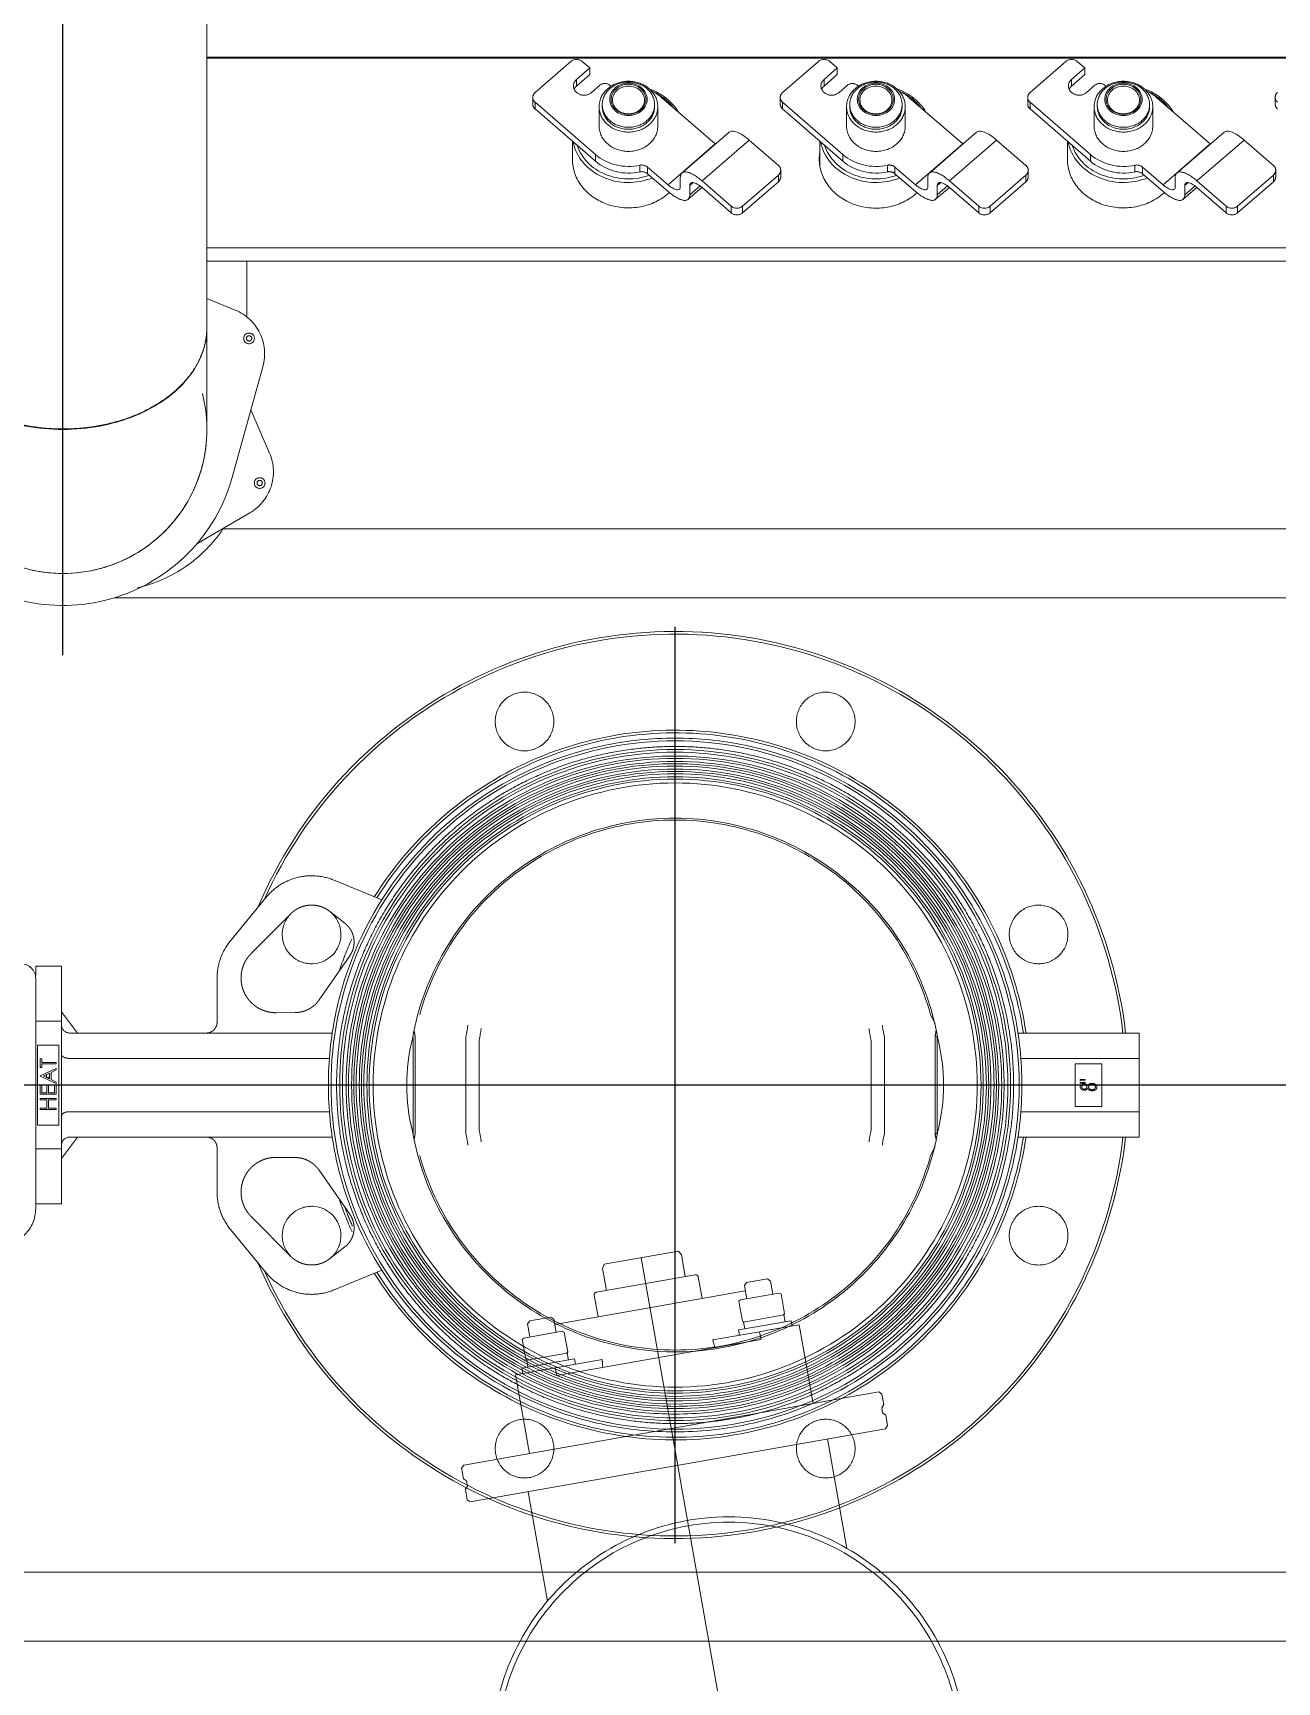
# Model space of a CAD drawing. Extents: x -681219 to -550379, y -242630 to -158199.
# Drawn here: x -589709 to -589243, y -209290 to -208672 of the extents above; entities that cross this region are included whole.
import ezdxf
from ezdxf.lldxf.tags import DXFTag

# ---------------------------------------------------------------- set-up
doc = ezdxf.new("R2010")
doc.units = 0
doc.header["$LTSCALE"] = 1000
doc.linetypes.add('DASHED2', pattern=[9.525, 6.35, -3.175])
doc.layers.get('0').update_dxf_attribs({"linetype": 'CONTINUOUS'})
doc.layers.add('center', color=253, linetype='CENTER2')
doc.layers.add('future', color=4, linetype='DASHED2', lineweight=0)
tags = doc.linetypes.add('CENTER2', pattern=[28.575, 19.05, -3.175, 3.175, -3.175]).pattern_tags.tags
tags[10:11] = [DXFTag(74, 4), DXFTag(75, 0), DXFTag(340, '0'), DXFTag(46, 0.0), DXFTag(50, 0.0), DXFTag(44, 0.0), DXFTag(45, 0.0)]
tags[8:9] = [DXFTag(74, 4), DXFTag(75, 0), DXFTag(340, '0'), DXFTag(46, 0.0), DXFTag(50, 0.0), DXFTag(44, 0.0), DXFTag(45, 0.0)]
tags[6:7] = [DXFTag(74, 4), DXFTag(75, 0), DXFTag(340, '0'), DXFTag(46, 0.0), DXFTag(50, 0.0), DXFTag(44, 0.0), DXFTag(45, 0.0)]
tags[4:5] = [DXFTag(74, 4), DXFTag(75, 0), DXFTag(340, '0'), DXFTag(46, 0.0), DXFTag(50, 0.0), DXFTag(44, 0.0), DXFTag(45, 0.0)]

# ---------------------------------------------------------------- blocks, each defined once
blk = doc.blocks.new('CYPZ04001A0001XY_A_CYPZ1000_V_1')
at = {"color": 0, "linetype": 'ByBlock', "lineweight": -2}
for p, q in [((695.5, 208.43), (-9.31, 208.43)), ((695.5, 182.62), (15.53, 182.62)), ((509.95, 69.36), (527.85, 76.77)), ((553.26, 70.43), (566.7, 54.1)), ((523.81, 60.67), (529.51, 65.12)), ((544.06, 64.21), (558.93, 49.29)), ((521.95, 48.44), (533.44, 31.9)), ((630, 44.5), (630, 23.96)), ((639.7, 44.5), (630, 44.5)), ((639.7, -39.89), (639.7, 46.21)), ((571.72, 40.12), (571.72, 23.5)), ((302.53, 23.01), (304.24, 26.35)), ((542.47, 27.18), (549.61, 27.12)), ((630, 27.5), (624, 19.5)), ((226, 19.5), (226, 10)), ((271.47, 19.5), (226, 19.5)), ((301.82, -19), (301.82, 19)), ((528.53, 19.5), (627, 19.5)), ((630, 23.96), (630, -23.96)), ((639.7, 23.96), (630, 23.96)), ((301.6, 17.82), (301.82, 17.95)), ((302.5, 18.35), (301.82, 17.95)), ((302.5, 18.37), (302.5, 18.35)), ((302.5, 18.35), (302.5, -18.35)), ((321.5, 17.94), (321.51, 17.98)), ((321.5, 17.94), (321.5, -17.94)), ((326.51, 16.8), (326.5, 16.76)), ((326.5, 16.76), (326.5, -16.76)), ((473.5, 16.76), (473.49, 16.8)), ((473.5, -16.76), (473.5, 16.76)), ((478.49, 17.98), (478.5, 17.94)), ((478.5, -17.94), (478.5, 17.94)), ((497.5, 18.35), (497.5, 18.37)), ((497.5, -18.35), (497.5, 18.35)), ((498.18, 18.26), (498.18, -17.94)), ((631, 15), (639, 15)), ((631, -15), (631, 15)), ((639, 15), (639, -15)), ((226, 10), (226, -10)), ((226, 10), (270.39, 10)), ((240, 8), (240, -8)), ((250, 8), (240, 8)), ((250, -8), (250, 8)), ((529.61, 10), (627, 10)), ((632, 8.62), (632, 9.15)), ((632, 9.15), (638, 9.15)), ((634.92, 8.62), (632, 8.62)), ((634.92, 5.54), (634.92, 8.62)), ((635.54, 8.62), (635.54, 5.54)), ((638, 8.62), (635.54, 8.62)), ((638, 9.15), (638, 8.62)), ((632, 5), (632, 5.54)), ((632, 5.54), (634.92, 5.54)), ((638, 5), (632, 5)), ((632, 0.08), (632, 3.46)), ((632, 3.46), (638, 3.46)), ((632.62, 0.08), (632, 0.08)), ((632.62, 2.92), (632.62, 0.08)), ((634.92, 2.92), (632.62, 2.92)), ((634.92, 0.08), (634.92, 2.92)), ((635.54, 0.08), (634.92, 0.08)), ((635.54, 5.54), (638, 5.54)), ((635.54, 2.92), (635.54, 0.08)), ((637.38, 2.92), (635.54, 2.92)), ((637.38, 0.08), (637.38, 2.92)), ((638, 0.08), (637.38, 0.08)), ((638, 5.54), (638, 5)), ((638, 3.46), (638, 0.08)), ((246.31, -0.73), (248.15, -0.67)), ((246.31, -1), (246.31, -0.73)), ((248.15, -1.06), (246.31, -1)), ((246.31, -1.81), (248.15, -1.75)), ((246.31, -2.07), (246.31, -1.81)), ((248.15, -2.13), (246.31, -2.07)), ((248.15, -0.67), (248.15, -1.06)), ((248.15, -1.75), (248.15, -2.13)), ((632, -0.54), (638, -3.38)), ((632, -0.54), (632, -1.13)), ((633.92, -2.04), (632, -1.13)), ((638, -3.46), (632, -6.23)), ((632, -5.65), (633.92, -4.76)), ((632, -5.65), (632, -6.23)), ((633.92, -2.04), (633.92, -4.76)), ((634.54, -2.33), (636.83, -3.42)), ((634.54, -4.47), (634.54, -2.33)), ((634.81, -2.46), (634.54, -2.46)), ((634.54, -2.85), (635.6, -2.85)), ((636.83, -3.42), (634.54, -4.47)), ((635.6, -3.99), (635.6, -2.85)), ((635.7, -3.94), (635.7, -2.85)), ((638, -3.46), (638, -3.38)), ((226, -10), (226, -19.5)), ((226, -10), (270.39, -10)), ((240, -8), (250, -8)), ((627, -10), (529.61, -10)), ((632, -7.92), (637.38, -7.92)), ((632, -8.46), (632, -7.92)), ((637.38, -8.46), (632, -8.46)), ((637.38, -6.62), (638, -6.62)), ((637.38, -7.92), (637.38, -6.62)), ((637.38, -9.77), (637.38, -8.46)), ((638, -9.77), (637.38, -9.77)), ((638, -6.62), (638, -9.77)), ((301.82, -17.95), (301.6, -17.82)), ((301.82, -17.95), (302.5, -18.35)), ((302.5, -18.35), (302.5, -18.37)), ((321.51, -17.98), (321.5, -17.94)), ((326.5, -16.76), (326.51, -16.8)), ((473.49, -16.8), (473.5, -16.76)), ((478.5, -17.94), (478.49, -17.98)), ((497.5, -18.37), (497.5, -18.35)), ((639, -15), (631, -15)), ((226, -19.5), (271.47, -19.5)), ((304.24, -26.35), (302.53, -23.01)), ((627, -19.5), (528.53, -19.5)), ((571.72, -23.5), (571.72, -40.12)), ((624, -19.5), (630, -27.5)), ((630, -44.5), (630, -23.96)), ((639.7, -23.96), (630, -23.96)), ((549.61, -27.12), (542.47, -27.18)), ((533.44, -31.9), (521.95, -48.44)), ((639.7, -41.1), (639.7, -44.5)), ((558.93, -49.29), (544.06, -64.21)), ((630, -44.5), (639.7, -44.5)), ((566.7, -54.1), (553.26, -70.43)), ((529.51, -65.12), (523.81, -60.67)), ((527.85, -76.77), (509.95, -69.36)), ((610.2, -182.62), (15.53, -182.62)), ((559.45, -214.42), (579.35, -202.83)), ((569.51, -208.43), (-9.31, -208.43)), ((565.88, -228.16), (554.53, -269.25)), ((559, -253.08), (552.04, -236.86)), ((575.5, -245.74), (575.5, -284.11)), ((575.5, -283.92), (575.5, -372.31)), ((560.5, -308.78), (560.5, -287.85)), ((564.91, -290.47), (575.5, -294.85)), ((560.5, -308.78), (-523.68, -308.78)), ((575.5, -308.78), (560.5, -308.78)), ((575.5, -313.78), (-527.02, -313.78)), ((189.16, -326.9), (175.73, -338.54)), ((189.16, -329.4), (189.16, -326.9)), ((204.37, -336.4), (193.41, -326.9)), ((193.41, -326.9), (193.41, -329.4)), ((281.94, -326.9), (268.51, -338.54)), ((281.94, -329.4), (281.94, -326.9)), ((297.15, -336.4), (286.18, -326.9)), ((286.18, -326.9), (286.18, -329.4)), ((374.72, -326.9), (361.29, -338.54)), ((374.72, -329.4), (374.72, -326.9)), ((389.92, -336.4), (378.96, -326.9)), ((378.96, -326.9), (378.96, -329.4)), ((189.16, -329.4), (175.73, -341.04)), ((204.37, -338.9), (193.41, -329.4)), ((209.57, -331.98), (204.41, -336.44)), ((208.96, -333.63), (205.09, -336.98)), ((208.96, -337.13), (208.96, -333.63)), ((281.94, -329.4), (268.51, -341.04)), ((297.15, -338.9), (286.18, -329.4)), ((302.34, -331.98), (297.19, -336.44)), ((301.74, -333.63), (297.87, -336.98)), ((301.74, -337.13), (301.74, -333.63)), ((374.72, -329.4), (361.29, -341.04)), ((389.92, -338.9), (378.96, -329.4)), ((395.12, -331.98), (389.97, -336.44)), ((394.52, -333.63), (390.65, -336.98)), ((394.52, -337.13), (394.52, -333.63)), ((175.73, -338.54), (175.73, -341.04)), ((186.69, -354.21), (204.37, -338.9)), ((199.42, -352.73), (217.1, -337.42)), ((208.96, -337.13), (207.65, -338.26)), ((212.5, -340.19), (212.5, -336.69)), ((217.1, -334.92), (224.8, -341.59)), ((217.1, -337.42), (224.8, -344.09)), ((268.51, -338.54), (268.51, -341.04)), ((279.47, -354.21), (297.15, -338.9)), ((292.2, -352.73), (309.87, -337.42)), ((301.74, -337.13), (300.43, -338.26)), ((305.28, -340.19), (305.28, -336.69)), ((309.87, -334.92), (317.58, -341.59)), ((309.87, -337.42), (317.58, -344.09)), ((361.29, -338.54), (361.29, -341.04)), ((372.25, -354.21), (389.92, -338.9)), ((384.97, -352.73), (402.65, -337.42)), ((394.52, -337.13), (393.21, -338.26)), ((398.05, -340.19), (398.05, -336.69)), ((402.65, -334.92), (410.35, -341.59)), ((402.65, -337.42), (410.35, -344.09)), ((174.85, -340.38), (174.85, -342.88)), ((175.73, -344.71), (186.69, -354.21)), ((194.22, -357.15), (211.9, -341.84)), ((224.8, -344.09), (224.8, -341.59)), ((227.65, -342.27), (227.65, -344.77)), ((267.63, -340.38), (267.63, -342.88)), ((268.51, -344.71), (279.47, -354.21)), ((287, -357.15), (304.67, -341.84)), ((317.58, -344.09), (317.58, -341.59)), ((320.43, -342.27), (320.43, -344.77)), ((345.72, -353.72), (345.72, -344.26)), ((360.41, -340.38), (360.41, -342.88)), ((361.29, -344.71), (372.25, -354.21)), ((379.77, -357.15), (397.45, -341.84)), ((410.35, -344.09), (410.35, -341.59)), ((413.21, -342.27), (413.21, -344.77)), ((244.32, -346.25), (266.95, -365.84)), ((244.32, -346.25), (244.32, -348.75)), ((244.32, -348.75), (266.95, -368.34)), ((252.94, -353.72), (252.94, -346.96)), ((337.1, -346.25), (359.72, -365.84)), ((337.1, -346.25), (337.1, -348.75)), ((337.1, -348.75), (359.72, -368.34)), ((429.87, -346.25), (452.5, -365.84)), ((429.87, -346.25), (429.87, -348.75)), ((429.87, -348.75), (452.5, -368.34)), ((438.5, -353.72), (438.5, -346.96)), ((219.57, -370.18), (199.42, -352.73)), ((312.35, -370.18), (292.2, -352.73)), ((405.13, -370.18), (384.97, -352.73)), ((220.94, -359.46), (220.94, -366.71)), ((242.94, -366.71), (242.94, -359.46)), ((313.72, -359.46), (313.72, -366.71)), ((335.72, -366.71), (335.72, -359.46)), ((406.5, -359.46), (406.5, -366.71)), ((428.5, -366.71), (428.5, -359.46)), ((175.05, -370.18), (175.05, -367.68)), ((222.14, -366.71), (222.14, -367.46)), ((241.75, -367.46), (241.75, -366.71)), ((266.95, -368.34), (266.95, -365.84)), ((267.82, -370.18), (267.82, -367.68)), ((314.92, -366.71), (314.92, -367.46)), ((334.52, -367.46), (334.52, -366.71)), ((359.72, -368.34), (359.72, -365.84)), ((360.6, -370.18), (360.6, -367.68)), ((407.7, -366.71), (407.7, -367.46)), ((427.3, -367.46), (427.3, -366.71)), ((452.5, -368.34), (452.5, -365.84)), ((453.38, -370.18), (453.38, -367.68)), ((238.94, -374.71), (238.93, -374.7)), ((245.73, -372.02), (242.62, -374.71)), ((246.44, -378.7), (251.39, -374.42)), ((246.44, -381.2), (251.39, -376.92)), ((251.39, -374.42), (251.39, -376.92)), ((266.95, -372.02), (253.51, -383.65)), ((331.72, -374.71), (331.71, -374.7)), ((338.51, -372.02), (335.4, -374.71)), ((339.22, -378.7), (344.17, -374.42)), ((339.22, -381.2), (344.17, -376.92)), ((344.17, -374.42), (344.17, -376.92)), ((359.72, -372.02), (346.29, -383.65)), ((424.5, -374.71), (424.48, -374.7)), ((431.29, -372.02), (428.18, -374.71)), ((432, -378.7), (436.95, -374.42)), ((432, -381.2), (436.95, -376.92)), ((436.95, -374.42), (436.95, -376.92)), ((452.5, -372.02), (439.07, -383.65)), ((575.5, -372.31), (575.5, -460.7)), ((246.44, -378.7), (246.44, -381.2)), ((249.27, -383.65), (246.44, -381.2)), ((339.22, -378.7), (339.22, -381.2)), ((342.05, -383.65), (339.22, -381.2)), ((432, -378.7), (432, -381.2)), ((434.82, -383.65), (432, -381.2)), ((575.5, -384.89), (-717.5, -384.89)), ((575.5, -385.27), (-717.5, -385.27))]:
    blk.add_line(p, q, dxfattribs=at)
for centre, radius in [((343.55, 136.27), 11), ((456.45, 136.27), 11), ((400, 0), 130), ((400, 0), 123.31), ((400, 0), 120.43), ((400, 0), 117.55), ((400, 0), 114.67), ((263.73, 56.45), 11), ((263.73, -56.45), 11), ((343.55, -136.27), 11), ((456.45, -136.27), 11), ((555.74, -225.64), 2), ((555.74, -225.64), 1), ((559.72, -279.86), 2), ((559.72, -279.86), 1)]:
    blk.add_circle(centre, radius, dxfattribs=at)
for centre, radius, start, end in [((400, 0), 170, 23.06304, 173.41334), ((400, 0), 169, 24.25673, 173.37419), ((400, 0), 133, 32.02126, 171.5691), ((400, 0), 132, 32.09407, 171.50476), ((400, 0), 100, 9.97753, 166.36441), ((400, 0), 99.32, 15.3825, 164.6175), ((536.27, 56.45), 11, 127.96601, 0), ((536.27, 56.45), 11, 0, 44.8958), ((653.59, 46.21), 13.89, 90, 180), ((400, 0), 132, 20.2824, 23.56278), ((400, 0), 133, 18.70076, 24.44783), ((400, 0), 100, 166.36441, 170.02247), ((271.92, 13.93), 30.9, 8.24872, 12.74017), ((285.33, 26.85), 37.24, 346.22838, 353.27224), ((288.84, 26.01), 38.77, 346.26645, 352.92908), ((511.38, 26.05), 39, 187.09077, 193.71372), ((515.22, 26.95), 37.8, 186.77997, 193.71941), ((527.54, 14.04), 30.35, 168.40298, 171.81169), ((627, 22.5), 3, 270.00083, 359.99917), ((370.7, 0), 71.32, 165.94009, 194.05991), ((429.3, 0), 71.32, 345.94009, 14.05991), ((400, 0), 100, 189.97753, 350.02247), ((272.05, -13.96), 30.77, 347.47387, 351.76544), ((285.56, -26.8), 37.01, 6.70531, 13.79408), ((288.17, -26.13), 39.46, 7.12887, 13.67561), ((511.16, -26.01), 38.77, 166.26644, 172.92908), ((514.67, -26.85), 37.24, 166.22838, 173.27224), ((527.46, -14.06), 30.27, 188.18001, 191.59726), ((400, 0), 170, 186.58666, 336.93696), ((400, 0), 169, 186.62581, 335.74327), ((400, 0), 133, 188.4309, 327.97874), ((400, 0), 132, 188.49524, 327.90593), ((627, -22.5), 3, 0.00096, 89.99904), ((400, 0), 99.32, 195.3825, 344.6175), ((400, 0), 133, 335.72931, 341.29924), ((645.26, -39.89), 5.56, 180, 270), ((536.27, -56.45), 11, 0, 232.03399), ((536.27, -56.45), 11, 315.1042, 0), ((629.5, -245.74), 66, 47.09888, 164.55273), ((613.5, -238), 53, 102.95176, 146.09157), ((629.5, -245.74), 54, 0, 180.00569), ((629.5, -245.74), 54, 0, 194.48485), ((568.42, -229.83), 17.83, 120.21789, 203.22714), ((571.71, -274), 17.83, 164.55273, 247.56198)]:
    blk.add_arc(centre, radius, start, end, dxfattribs=at)
for centre, major_axis, ratio, start_param, end_param in [((629.5, -283.92), (54, 0), 0.707107, 0, 3.141593), ((191.29, -328.74), (-3, 0), 0.866025, 3.926991, 5.497787), ((231.94, -346.96), (-21, 0), 0.866025, 3.141593, 5.522427), ((284.06, -328.74), (-3, 0), 0.866025, 3.926991, 5.497787), ((324.72, -347.07), (21.25, 0), 0.866025, 0, 2.370743), ((376.84, -328.74), (-3, 0), 0.866025, 3.926991, 5.497787), ((417.5, -346.96), (-21, 0), 0.866025, 3.141593, 5.522427), ((191.29, -331.24), (3, 0), 0.866025, 0.785398, 2.356194), ((217.1, -340.67), (7.53, -8.69), 0.353553, 1.958393, 3.529189), ((284.06, -331.24), (3, 0), 0.866025, 0.785398, 2.356194), ((309.87, -340.67), (7.53, -8.69), 0.353553, 1.958393, 3.529189), ((376.84, -331.24), (3, 0), 0.866025, 0.785398, 2.356194), ((402.65, -340.67), (7.53, -8.69), 0.353553, 1.958393, 3.529189), ((177.85, -340.38), (3, 0), 0.866025, 2.356194, 3.141593), ((204.37, -333.15), (-4.26, 4.91), 0.353553, 1.958393, 3.529189), ((204.37, -333.15), (-7.53, 8.69), 0.353553, 1.958393, 3.529189), ((217.1, -340.67), (4.26, -4.91), 0.353553, 1.958393, 3.529189), ((231.94, -356.46), (21, 0), 0.866025, 0.165423, 2.01172), ((231.94, -356.96), (-20, 0), 0.866025, 3.42163, 5.11339), ((270.63, -340.38), (3, 0), 0.866025, 2.356194, 3.141593), ((297.15, -333.15), (-4.26, 4.91), 0.353553, 1.958393, 3.529189), ((297.15, -333.15), (-7.53, 8.69), 0.353553, 1.958393, 3.529189), ((309.87, -340.67), (4.26, -4.91), 0.353553, 1.958393, 3.529189), ((324.72, -356.46), (21, 0), 0.866025, 0.165423, 2.01172), ((324.72, -356.96), (20, 0), 0.866025, 0.280038, 1.971798), ((363.41, -340.38), (3, 0), 0.866025, 2.356194, 3.141593), ((389.92, -333.15), (-4.26, 4.91), 0.353553, 1.958393, 3.529189), ((389.92, -333.15), (-7.53, 8.69), 0.353553, 1.958393, 3.529189), ((402.65, -340.67), (4.26, -4.91), 0.353553, 1.958393, 3.529189), ((417.5, -356.46), (-21, 0), 0.866025, 3.307016, 5.153312), ((417.5, -356.96), (-20, 0), 0.866025, 3.42163, 5.11339), ((177.85, -342.88), (3, 0), 0.866025, 2.356194, 3.926991), ((226.92, -339.75), (-3, 0), 0.866025, 0.785398, 1.818456), ((226.92, -342.25), (3, 0), 0.866025, 3.926991, 4.960048), ((231.94, -356.96), (-17.5, 0), 0.866025, 3.926991, 4.960048), ((231.94, -359.46), (-17.5, 0), 0.866025, 3.926991, 4.960048), ((270.63, -342.88), (3, 0), 0.866025, 2.356194, 3.926991), ((319.7, -339.75), (-3, 0), 0.866025, 0.785398, 1.818456), ((319.7, -342.25), (3, 0), 0.866025, 3.926991, 4.960048), ((324.72, -356.96), (-17.5, 0), 0.866025, 3.926991, 4.960048), ((324.72, -359.46), (-17.5, 0), 0.866025, 3.926991, 4.960048), ((324.72, -344.57), (21.25, 0), 0.866025, 6.129642, 6.215209), ((363.41, -342.88), (3, 0), 0.866025, 2.356194, 3.926991), ((412.47, -339.75), (-3, 0), 0.866025, 0.785398, 1.818456), ((412.47, -342.25), (3, 0), 0.866025, 3.926991, 4.960048), ((417.5, -356.96), (-17.5, 0), 0.866025, 3.926991, 4.960048), ((417.5, -359.46), (-17.5, 0), 0.866025, 3.926991, 4.960048), ((231.94, -359.46), (-11, 0), 0.866025, 3.141593, 6.283185), ((324.72, -359.46), (-11, 0), 0.866025, 3.141593, 6.283185), ((324.72, -347.07), (21.25, 0), 0.866025, 6.129642, 6.283185), ((417.5, -359.46), (-11, 0), 0.866025, 3.141593, 6.283185), ((186.69, -348.46), (-7.53, 8.69), 0.353553, 1.958393, 3.141593), ((231.94, -366.71), (9.8, 0), 0.866025, 0, 3.141593), ((279.47, -348.46), (-7.53, 8.69), 0.353553, 1.958393, 3.141593), ((324.72, -366.71), (-9.8, 0), 0.866025, 3.141593, 6.283185), ((372.25, -348.46), (-7.53, 8.69), 0.353553, 1.958393, 3.141593), ((417.5, -366.71), (-9.8, 0), 0.866025, 3.141593, 6.283185), ((172.05, -367.68), (-3, 0), 0.866025, 3.141593, 3.926991), ((172.05, -370.18), (-3, 0), 0.866025, 2.356194, 3.926991), ((231.94, -356.46), (21, 0), 0.866025, 3.609353, 4.324045), ((231.94, -356.96), (-20, 0), 0.866025, 0.5708, 1.084495), ((231.94, -359.46), (17.5, 0), 0.866025, 3.926991, 4.199701), ((248.56, -374.47), (-4, 0), 0.866025, 2.356194, 5.497787), ((264.82, -367.68), (-3, 0), 0.866025, 3.141593, 3.926991), ((264.82, -370.18), (-3, 0), 0.866025, 2.356194, 3.926991), ((324.72, -356.46), (21, 0), 0.866025, 3.609353, 4.324045), ((324.72, -356.96), (20, 0), 0.866025, 3.712393, 4.226088), ((324.72, -359.46), (17.5, 0), 0.866025, 3.926991, 4.199701), ((341.34, -374.47), (-4, 0), 0.866025, 2.356194, 5.497787), ((357.6, -367.68), (-3, 0), 0.866025, 3.141593, 3.926991), ((357.6, -370.18), (-3, 0), 0.866025, 2.356194, 3.926991), ((417.5, -356.46), (-21, 0), 0.866025, 0.46776, 1.182452), ((417.5, -356.96), (-20, 0), 0.866025, 0.5708, 1.084495), ((417.5, -359.46), (17.5, 0), 0.866025, 3.926991, 4.199701), ((434.12, -374.47), (-4, 0), 0.866025, 2.356194, 5.497787), ((450.38, -367.68), (-3, 0), 0.866025, 3.141593, 3.926991), ((450.38, -370.18), (-3, 0), 0.866025, 2.356194, 3.926991), ((237.09, -376.29), (-2.6, 0), 0.866025, 3.926991, 4.152935), ((240.78, -373.12), (-2.6, 0), 0.866025, 0.785398, 2.356194), ((248.56, -371.97), (-4, 0), 0.866025, 2.356194, 2.77242), ((329.87, -376.29), (-2.6, 0), 0.866025, 3.926991, 4.152935), ((333.56, -373.12), (-2.6, 0), 0.866025, 0.785398, 2.356194), ((341.34, -371.97), (-4, 0), 0.866025, 2.356194, 2.77242), ((422.65, -376.29), (-2.6, 0), 0.866025, 3.926991, 4.152935), ((426.34, -373.12), (-2.6, 0), 0.866025, 0.785398, 2.356194), ((434.12, -371.97), (-4, 0), 0.866025, 2.356194, 2.77242), ((251.39, -381.82), (-3, 0), 0.866025, 0.785398, 2.356194), ((344.17, -381.82), (-3, 0), 0.866025, 0.785398, 2.356194), ((436.95, -381.82), (-3, 0), 0.866025, 0.785398, 2.356194)]:
    blk.add_ellipse(centre, major_axis=major_axis, ratio=ratio, start_param=start_param, end_param=end_param, dxfattribs=at)
for centre, major_axis in [((231.94, -366.71), (-11, 0)), ((324.72, -366.71), (-11, 0)), ((417.5, -366.71), (-11, 0)), ((231.94, -367.46), (9.8, 0)), ((231.94, -369.46), (-7, 0)), ((231.94, -369.46), (-6.5, 0)), ((231.94, -369.21), (-6, 0)), ((324.72, -367.46), (-9.8, 0)), ((324.72, -369.46), (7, 0)), ((324.72, -369.46), (6.5, 0)), ((324.72, -369.21), (6, 0)), ((417.5, -367.46), (-9.8, 0)), ((417.5, -369.46), (7, 0)), ((417.5, -369.46), (6.5, 0)), ((417.5, -369.21), (6, 0))]:
    blk.add_ellipse(centre, major_axis=major_axis, ratio=0.866025, dxfattribs=at)
for points, degree, knots in [([(271, 0), (271, 16.89), (274.36, 33.77), (287.28, 64.97), (296.84, 79.28), (320.72, 103.16), (335.03, 112.72), (366.23, 125.64), (383.11, 129), (416.89, 129), (433.77, 125.64), (464.97, 112.72), (479.28, 103.16), (503.16, 79.28), (512.72, 64.97), (525.64, 33.77), (529, 16.89), (529, -16.89), (525.64, -33.77), (512.72, -64.97), (503.16, -79.28), (479.28, -103.16), (464.97, -112.72), (433.77, -125.64), (416.89, -129), (383.11, -129), (366.23, -125.64), (335.03, -112.72), (320.72, -103.16), (296.84, -79.28), (287.28, -64.97), (274.36, -33.77), (271, -16.89), (271, 0)], 3, [0, 0, 0, 0, 0.0625, 0.0625, 0.125, 0.125, 0.1875, 0.1875, 0.25, 0.25, 0.3125, 0.3125, 0.375, 0.375, 0.4375, 0.4375, 0.5, 0.5, 0.5625, 0.5625, 0.625, 0.625, 0.6875, 0.6875, 0.75, 0.75, 0.8125, 0.8125, 0.875, 0.875, 0.9375, 0.9375, 1, 1, 1, 1]), ([(274.25, 0), (274.25, 16.46), (277.52, 32.91), (290.12, 63.33), (299.44, 77.28), (322.72, 100.56), (336.67, 109.88), (367.09, 122.48), (383.54, 125.75), (416.46, 125.75), (432.91, 122.48), (463.33, 109.88), (477.28, 100.56), (500.56, 77.28), (509.88, 63.33), (522.48, 32.91), (525.75, 16.46), (525.75, -16.46), (522.48, -32.91), (509.88, -63.33), (500.56, -77.28), (477.28, -100.56), (463.33, -109.88), (432.91, -122.48), (416.46, -125.75), (383.54, -125.75), (367.09, -122.48), (336.67, -109.88), (322.72, -100.56), (299.44, -77.28), (290.12, -63.33), (277.52, -32.91), (274.25, -16.46), (274.25, 0)], 3, [0, 0, 0, 0, 0.0625, 0.0625, 0.125, 0.125, 0.1875, 0.1875, 0.25, 0.25, 0.3125, 0.3125, 0.375, 0.375, 0.4375, 0.4375, 0.5, 0.5, 0.5625, 0.5625, 0.625, 0.625, 0.6875, 0.6875, 0.75, 0.75, 0.8125, 0.8125, 0.875, 0.875, 0.9375, 0.9375, 1, 1, 1, 1]), ([(400, 124.75), (383.67, 124.75), (367.35, 121.5), (337.17, 109), (323.34, 99.76), (300.24, 76.66), (291, 62.83), (278.5, 32.65), (275.25, 16.33), (275.25, -16.33), (278.5, -32.65), (291, -62.83), (300.24, -76.66), (323.34, -99.76), (337.17, -109), (367.35, -121.5), (383.67, -124.75), (416.33, -124.75), (432.65, -121.5), (462.83, -109), (476.66, -99.76), (499.76, -76.66), (509, -62.83), (521.5, -32.65), (524.75, -16.33), (524.75, 16.33), (521.5, 32.65), (509, 62.83), (499.76, 76.66), (476.66, 99.76), (462.83, 109), (432.65, 121.5), (416.33, 124.75), (400, 124.75)], 3, [0, 0, 0, 0, 0.0625, 0.0625, 0.125, 0.125, 0.1875, 0.1875, 0.25, 0.25, 0.3125, 0.3125, 0.375, 0.375, 0.4375, 0.4375, 0.5, 0.5, 0.5625, 0.5625, 0.625, 0.625, 0.6875, 0.6875, 0.75, 0.75, 0.8125, 0.8125, 0.875, 0.875, 0.9375, 0.9375, 1, 1, 1, 1]), ([(400, -122.44), (383.97, -122.44), (367.95, -119.26), (338.33, -106.99), (324.75, -97.91), (302.09, -75.25), (293.01, -61.67), (280.74, -32.05), (277.56, -16.03), (277.56, 16.03), (280.74, 32.05), (293.01, 61.67), (302.09, 75.25), (324.75, 97.91), (338.33, 106.99), (367.95, 119.26), (383.97, 122.44), (416.03, 122.44), (432.05, 119.26), (461.67, 106.99), (475.25, 97.91), (497.91, 75.25), (506.99, 61.67), (519.26, 32.05), (522.44, 16.03), (522.44, -16.03), (519.26, -32.05), (506.99, -61.67), (497.91, -75.25), (475.25, -97.91), (461.67, -106.99), (432.05, -119.26), (416.03, -122.44), (400, -122.44)], 3, [0, 0, 0, 0, 0.0625, 0.0625, 0.125, 0.125, 0.1875, 0.1875, 0.25, 0.25, 0.3125, 0.3125, 0.375, 0.375, 0.4375, 0.4375, 0.5, 0.5, 0.5625, 0.5625, 0.625, 0.625, 0.6875, 0.6875, 0.75, 0.75, 0.8125, 0.8125, 0.875, 0.875, 0.9375, 0.9375, 1, 1, 1, 1]), ([(400, 121.29), (384.12, 121.29), (368.25, 118.14), (338.91, 105.99), (325.46, 96.99), (303.01, 74.54), (294.01, 61.09), (281.86, 31.75), (278.71, 15.88), (278.71, -15.88), (281.86, -31.75), (294.01, -61.09), (303.01, -74.54), (325.46, -96.99), (338.91, -105.99), (368.25, -118.14), (384.12, -121.29), (415.88, -121.29), (431.75, -118.14), (461.09, -105.99), (474.54, -96.99), (496.99, -74.54), (505.99, -61.09), (518.14, -31.75), (521.29, -15.88), (521.29, 15.88), (518.14, 31.75), (505.99, 61.09), (496.99, 74.54), (474.54, 96.99), (461.09, 105.99), (431.75, 118.14), (415.88, 121.29), (400, 121.29)], 3, [0, 0, 0, 0, 0.0625, 0.0625, 0.125, 0.125, 0.1875, 0.1875, 0.25, 0.25, 0.3125, 0.3125, 0.375, 0.375, 0.4375, 0.4375, 0.5, 0.5, 0.5625, 0.5625, 0.625, 0.625, 0.6875, 0.6875, 0.75, 0.75, 0.8125, 0.8125, 0.875, 0.875, 0.9375, 0.9375, 1, 1, 1, 1]), ([(400, -119.56), (384.35, -119.56), (368.7, -116.45), (339.79, -104.47), (326.52, -95.61), (304.39, -73.48), (295.53, -60.21), (283.55, -31.3), (280.44, -15.65), (280.44, 15.65), (283.55, 31.3), (295.53, 60.21), (304.39, 73.48), (326.52, 95.61), (339.79, 104.47), (368.7, 116.45), (384.35, 119.56), (415.65, 119.56), (431.3, 116.45), (460.21, 104.47), (473.48, 95.61), (495.61, 73.48), (504.47, 60.21), (516.45, 31.3), (519.56, 15.65), (519.56, -15.65), (516.45, -31.3), (504.47, -60.21), (495.61, -73.48), (473.48, -95.61), (460.21, -104.47), (431.3, -116.45), (415.65, -119.56), (400, -119.56)], 3, [0, 0, 0, 0, 0.0625, 0.0625, 0.125, 0.125, 0.1875, 0.1875, 0.25, 0.25, 0.3125, 0.3125, 0.375, 0.375, 0.4375, 0.4375, 0.5, 0.5, 0.5625, 0.5625, 0.625, 0.625, 0.6875, 0.6875, 0.75, 0.75, 0.8125, 0.8125, 0.875, 0.875, 0.9375, 0.9375, 1, 1, 1, 1]), ([(400, 118.41), (384.5, 118.41), (369.01, 115.33), (340.36, 103.47), (327.23, 94.69), (305.31, 72.77), (296.53, 59.64), (284.67, 30.99), (281.59, 15.5), (281.59, -15.5), (284.67, -30.99), (296.53, -59.64), (305.31, -72.77), (327.23, -94.69), (340.36, -103.47), (369.01, -115.33), (384.5, -118.41), (415.5, -118.41), (430.99, -115.33), (459.64, -103.47), (472.77, -94.69), (494.69, -72.77), (503.47, -59.64), (515.33, -30.99), (518.41, -15.5), (518.41, 15.5), (515.33, 30.99), (503.47, 59.64), (494.69, 72.77), (472.77, 94.69), (459.64, 103.47), (430.99, 115.33), (415.5, 118.41), (400, 118.41)], 3, [0, 0, 0, 0, 0.0625, 0.0625, 0.125, 0.125, 0.1875, 0.1875, 0.25, 0.25, 0.3125, 0.3125, 0.375, 0.375, 0.4375, 0.4375, 0.5, 0.5, 0.5625, 0.5625, 0.625, 0.625, 0.6875, 0.6875, 0.75, 0.75, 0.8125, 0.8125, 0.875, 0.875, 0.9375, 0.9375, 1, 1, 1, 1]), ([(400, -116.68), (384.73, -116.68), (369.46, -113.65), (341.24, -101.96), (328.29, -93.31), (306.69, -71.71), (298.04, -58.76), (286.35, -30.54), (283.32, -15.27), (283.32, 15.27), (286.35, 30.54), (298.04, 58.76), (306.69, 71.71), (328.29, 93.31), (341.24, 101.96), (369.46, 113.65), (384.73, 116.68), (415.27, 116.68), (430.54, 113.65), (458.76, 101.96), (471.71, 93.31), (493.31, 71.71), (501.96, 58.76), (513.65, 30.54), (516.68, 15.27), (516.68, -15.27), (513.65, -30.54), (501.96, -58.76), (493.31, -71.71), (471.71, -93.31), (458.76, -101.96), (430.54, -113.65), (415.27, -116.68), (400, -116.68)], 3, [0, 0, 0, 0, 0.0625, 0.0625, 0.125, 0.125, 0.1875, 0.1875, 0.25, 0.25, 0.3125, 0.3125, 0.375, 0.375, 0.4375, 0.4375, 0.5, 0.5, 0.5625, 0.5625, 0.625, 0.625, 0.6875, 0.6875, 0.75, 0.75, 0.8125, 0.8125, 0.875, 0.875, 0.9375, 0.9375, 1, 1, 1, 1]), ([(400, 115.53), (384.88, 115.53), (369.76, 112.53), (341.81, 100.95), (329, 92.39), (307.61, 71), (299.05, 58.19), (287.47, 30.24), (284.47, 15.12), (284.47, -15.12), (287.47, -30.24), (299.05, -58.19), (307.61, -71), (329, -92.39), (341.81, -100.95), (369.76, -112.53), (384.88, -115.53), (415.12, -115.53), (430.24, -112.53), (458.19, -100.95), (471, -92.39), (492.39, -71), (500.95, -58.19), (512.53, -30.24), (515.53, -15.12), (515.53, 15.12), (512.53, 30.24), (500.95, 58.19), (492.39, 71), (471, 92.39), (458.19, 100.95), (430.24, 112.53), (415.12, 115.53), (400, 115.53)], 3, [0, 0, 0, 0, 0.0625, 0.0625, 0.125, 0.125, 0.1875, 0.1875, 0.25, 0.25, 0.3125, 0.3125, 0.375, 0.375, 0.4375, 0.4375, 0.5, 0.5, 0.5625, 0.5625, 0.625, 0.625, 0.6875, 0.6875, 0.75, 0.75, 0.8125, 0.8125, 0.875, 0.875, 0.9375, 0.9375, 1, 1, 1, 1]), ([(513.23, 0), (513.23, -14.82), (510.28, -29.64), (498.94, -57.02), (490.54, -69.58), (469.58, -90.54), (457.02, -98.94), (429.64, -110.28), (414.82, -113.23), (385.18, -113.23), (370.36, -110.28), (342.98, -98.94), (330.42, -90.54), (309.46, -69.58), (301.06, -57.02), (289.72, -29.64), (286.77, -14.82), (286.77, 14.82), (289.72, 29.64), (301.06, 57.02), (309.46, 69.58), (330.42, 90.54), (342.98, 98.94), (370.36, 110.28), (385.18, 113.23), (414.82, 113.23), (429.64, 110.28), (457.02, 98.94), (469.58, 90.54), (490.54, 69.58), (498.94, 57.02), (510.28, 29.64), (513.23, 14.82), (513.23, 0)], 3, [0, 0, 0, 0, 0.0625, 0.0625, 0.125, 0.125, 0.1875, 0.1875, 0.25, 0.25, 0.3125, 0.3125, 0.375, 0.375, 0.4375, 0.4375, 0.5, 0.5, 0.5625, 0.5625, 0.625, 0.625, 0.6875, 0.6875, 0.75, 0.75, 0.8125, 0.8125, 0.875, 0.875, 0.9375, 0.9375, 1, 1, 1, 1]), ([(527.85, 76.77), (530.01, 77.67), (532.31, 78.21), (536.98, 78.56), (539.33, 78.36), (543.87, 77.23), (546.04, 76.29), (549.99, 73.8), (551.77, 72.23), (553.26, 70.43)], 3, [0, 0, 0, 0, 0.25, 0.25, 0.5, 0.5, 0.75, 0.75, 1, 1, 1, 1]), ([(529.51, 65.12), (530.29, 65.73), (531.18, 66.2), (532.07, 66.66), (533.02, 66.95), (533.98, 67.25), (534.97, 67.37), (535.96, 67.49), (536.96, 67.42), (537.96, 67.36), (538.92, 67.12), (539.9, 66.88), (540.81, 66.47), (541.72, 66.06), (542.54, 65.49), (543.36, 64.92), (544.06, 64.21)], 2, [0, 0, 0, 0.125, 0.125, 0.25, 0.25, 0.375, 0.375, 0.5, 0.5, 0.625, 0.625, 0.75, 0.75, 0.875, 0.875, 1, 1, 1]), ([(521.95, 48.44), (521.46, 49.14), (521.12, 49.93), (520.77, 50.71), (520.58, 51.54), (520.38, 52.37), (520.35, 53.23), (520.32, 54.08), (520.44, 54.93), (520.57, 55.77), (520.86, 56.58), (521.14, 57.38), (521.57, 58.12), (522.01, 58.86), (522.57, 59.5), (523.13, 60.14), (523.81, 60.67)], 2, [0, 0, 0, 0.125, 0.125, 0.25, 0.25, 0.375, 0.375, 0.5, 0.5, 0.625, 0.625, 0.75, 0.75, 0.875, 0.875, 1, 1, 1]), ([(566.7, 54.1), (568.31, 52.15), (569.57, 49.92), (571.28, 45.17), (571.72, 42.64), (571.72, 40.12)], 3, [0, 0, 0, 0, 0.5, 0.5, 1, 1, 1, 1]), ([(558.93, 49.29), (560.29, 47.92), (561.2, 46.22), (562.11, 44.51), (562.48, 42.61), (562.85, 40.71), (562.65, 38.79), (562.45, 36.86), (561.7, 35.08), (560.95, 33.3), (559.72, 31.81), (558.48, 30.32), (556.87, 29.26), (555.25, 28.2), (553.4, 27.65), (551.55, 27.1), (549.61, 27.12)], 2, [0, 0, 0, 0.125, 0.125, 0.25, 0.25, 0.375, 0.375, 0.5, 0.5, 0.625, 0.625, 0.75, 0.75, 0.875, 0.875, 1, 1, 1]), ([(542.47, 27.18), (541.14, 27.18), (539.85, 27.49), (538.56, 27.81), (537.38, 28.43), (536.2, 29.05), (535.2, 29.93), (534.2, 30.81), (533.44, 31.9)], 2, [0, 0, 0, 0.25, 0.25, 0.5, 0.5, 0.75, 0.75, 1, 1, 1]), ([(575.72, 19.5), (574.92, 19.5), (574.19, 19.8), (573.45, 20.11), (572.89, 20.67), (572.33, 21.23), (572.02, 21.97), (571.72, 22.7), (571.72, 23.5)], 2, [0, 0, 0, 0.25, 0.25, 0.5, 0.5, 0.75, 0.75, 1, 1, 1]), ([(630, 11.45), (630, 11.39), (629.99, 11.28), (629.93, 11.13), (629.86, 11), (629.73, 10.84), (629.51, 10.64), (629.13, 10.42), (628.68, 10.24), (628.28, 10.13), (627.99, 10.08), (627.83, 10.06), (627.66, 10.04), (627.5, 10.02), (627.33, 10.01), (627.17, 10), (627.06, 10), (627, 10)], 3, [0, 0, 0, 0, 0.08196, 0.152923, 0.212886, 0.26185, 0.396664, 0.516709, 0.643099, 0.761736, 0.79646, 0.830917, 0.865129, 0.89912, 0.932913, 0.966532, 1, 1, 1, 1]), ([(241.85, 0.76), (241.85, 0.81), (241.85, 0.92), (241.88, 1.07), (241.92, 1.22), (241.99, 1.35), (242.07, 1.48), (242.17, 1.59), (242.29, 1.7), (242.42, 1.79), (242.57, 1.87), (242.72, 1.94), (242.87, 2), (243.03, 2.05), (243.19, 2.09), (243.36, 2.12), (243.53, 2.13), (243.64, 2.13), (243.7, 2.13)], 3, [0, 0, 0, 0, 0.064017, 0.124602, 0.183319, 0.240499, 0.298073, 0.356569, 0.417041, 0.480828, 0.545982, 0.610461, 0.674564, 0.738596, 0.802862, 0.867664, 0.933252, 1, 1, 1, 1]), ([(242.5, -0.33), (242.45, -0.29), (242.35, -0.23), (242.22, -0.12), (242.1, 0), (242.01, 0.13), (241.94, 0.27), (241.88, 0.42), (241.85, 0.59), (241.85, 0.7), (241.85, 0.76)], 3, [0, 0, 0, 0, 0.137558, 0.267681, 0.391434, 0.511033, 0.629595, 0.74879, 0.871702, 1, 1, 1, 1]), ([(242.46, 0.75), (242.46, 0.82), (242.47, 0.86), (242.47, 0.92), (242.48, 0.97), (242.51, 1.08), (242.56, 1.18), (242.65, 1.36), (242.85, 1.5), (243.01, 1.62), (243.25, 1.69), (243.35, 1.72), (243.46, 1.74), (243.54, 1.75), (243.68, 1.75)], 2, [0, 0, 0, 0.0625, 0.0625, 0.125, 0.125, 0.25, 0.25, 0.5, 0.5, 0.75, 0.75, 0.875, 0.875, 1, 1, 1]), ([(243.74, -0.25), (243.59, -0.25), (243.51, -0.24), (243.4, -0.22), (243.29, -0.19), (243.07, -0.13), (242.88, 0), (242.67, 0.14), (242.57, 0.32), (242.51, 0.42), (242.49, 0.53), (242.47, 0.58), (242.47, 0.64), (242.46, 0.68), (242.46, 0.75)], 2, [0, 0, 0, 0.125, 0.125, 0.25, 0.25, 0.5, 0.5, 0.75, 0.75, 0.875, 0.875, 0.9375, 0.9375, 1, 1, 1]), ([(243.68, 1.75), (243.82, 1.75), (243.91, 1.74), (244.03, 1.72), (244.14, 1.69), (244.25, 1.66), (244.35, 1.61), (244.45, 1.56), (244.55, 1.49), (244.76, 1.35), (244.88, 1.17), (244.94, 1.07), (244.97, 0.96), (244.99, 0.9), (244.99, 0.84), (245, 0.81), (245, 0.73)], 2, [0, 0, 0, 0.125, 0.125, 0.25, 0.25, 0.375, 0.375, 0.5, 0.5, 0.75, 0.75, 0.875, 0.875, 0.9375, 0.9375, 1, 1, 1]), ([(243.7, 2.13), (243.78, 2.13), (243.94, 2.13), (244.18, 2.09), (244.41, 2.02), (244.62, 1.94), (244.82, 1.82), (245.01, 1.68), (245.18, 1.5), (245.29, 1.37), (245.34, 1.3)], 3, [0, 0, 0, 0, 0.129947, 0.254343, 0.374981, 0.493848, 0.613516, 0.736514, 0.865075, 1, 1, 1, 1]), ([(245, 0.73), (245, 0.66), (244.99, 0.62), (244.99, 0.57), (244.97, 0.51), (244.94, 0.41), (244.88, 0.31), (244.78, 0.15), (244.57, 0), (244.38, -0.13), (244.17, -0.19), (244.06, -0.22), (243.96, -0.24), (243.87, -0.25), (243.74, -0.25)], 2, [0, 0, 0, 0.0625, 0.0625, 0.125, 0.125, 0.25, 0.25, 0.5, 0.5, 0.75, 0.75, 0.875, 0.875, 1, 1, 1]), ([(245.34, 0.18), (245.29, 0.11), (245.19, -0.01), (245.02, -0.18), (244.84, -0.32), (244.64, -0.44), (244.44, -0.53), (244.22, -0.59), (243.99, -0.63), (243.83, -0.63), (243.75, -0.63)], 3, [0, 0, 0, 0, 0.134209, 0.261843, 0.384984, 0.504053, 0.622725, 0.743504, 0.868981, 1, 1, 1, 1]), ([(245.34, 1.3), (245.38, 1.35), (245.46, 1.45), (245.59, 1.57), (245.74, 1.67), (245.9, 1.76), (246.07, 1.82), (246.25, 1.87), (246.43, 1.9), (246.55, 1.9), (246.61, 1.9)], 3, [0, 0, 0, 0, 0.12623, 0.250387, 0.37265, 0.496436, 0.621086, 0.745549, 0.871348, 1, 1, 1, 1]), ([(246.6, -0.4), (246.53, -0.4), (246.41, -0.4), (246.22, -0.37), (246.05, -0.32), (245.88, -0.26), (245.73, -0.18), (245.59, -0.08), (245.46, 0.04), (245.38, 0.13), (245.34, 0.18)], 3, [0, 0, 0, 0, 0.135726, 0.265072, 0.389911, 0.511272, 0.631082, 0.750439, 0.873655, 1, 1, 1, 1]), ([(245.62, 0.74), (245.62, 0.8), (245.62, 0.82), (245.63, 0.87), (245.64, 0.91), (245.66, 0.99), (245.71, 1.07), (245.8, 1.2), (245.96, 1.31), (246.1, 1.41), (246.26, 1.47), (246.35, 1.49), (246.43, 1.51), (246.49, 1.51), (246.61, 1.52)], 2, [0, 0, 0, 0.0625, 0.0625, 0.125, 0.125, 0.25, 0.25, 0.5, 0.5, 0.75, 0.75, 0.875, 0.875, 1, 1, 1]), ([(246.62, -0.02), (246.5, -0.02), (246.42, 0), (246.32, 0.01), (246.23, 0.05), (246.08, 0.09), (245.96, 0.17), (245.81, 0.27), (245.72, 0.41), (245.67, 0.48), (245.64, 0.57), (245.63, 0.61), (245.62, 0.65), (245.62, 0.68), (245.62, 0.74)], 2, [0, 0, 0, 0.142857, 0.142857, 0.285714, 0.285714, 0.5, 0.5, 0.75, 0.75, 0.875, 0.875, 0.9375, 0.9375, 1, 1, 1]), ([(248.15, 0.73), (248.15, 0.68), (248.15, 0.58), (248.11, 0.43), (248.04, 0.29), (247.94, 0.15), (247.83, 0.03), (247.69, -0.08), (247.53, -0.18), (247.36, -0.26), (247.18, -0.32), (246.99, -0.37), (246.79, -0.4), (246.66, -0.4), (246.6, -0.4)], 3, [0, 0, 0, 0, 0.071544, 0.143034, 0.215897, 0.292779, 0.372839, 0.455264, 0.540647, 0.630727, 0.722505, 0.814561, 0.906557, 1, 1, 1, 1]), ([(246.61, 1.9), (246.68, 1.9), (246.81, 1.9), (247, 1.87), (247.18, 1.82), (247.37, 1.75), (247.54, 1.67), (247.69, 1.57), (247.83, 1.45), (247.95, 1.33), (248.04, 1.19), (248.1, 1.04), (248.15, 0.89), (248.15, 0.78), (248.15, 0.73)], 3, [0, 0, 0, 0, 0.089534, 0.178857, 0.269429, 0.361058, 0.451857, 0.537654, 0.62025, 0.701097, 0.779399, 0.853919, 0.926627, 1, 1, 1, 1]), ([(246.61, 1.52), (246.72, 1.52), (246.77, 1.51), (246.86, 1.5), (246.94, 1.47), (247.1, 1.42), (247.24, 1.32), (247.38, 1.22), (247.46, 1.07), (247.5, 1), (247.52, 0.92), (247.53, 0.86), (247.54, 0.75)], 2, [0, 0, 0, 0.125, 0.125, 0.25, 0.25, 0.5, 0.5, 0.75, 0.75, 0.875, 0.875, 1, 1, 1]), ([(247.54, 0.75), (247.53, 0.65), (247.52, 0.58), (247.51, 0.5), (247.47, 0.43), (247.4, 0.28), (247.25, 0.18), (247.11, 0.08), (246.95, 0.03), (246.87, 0), (246.78, -0.01), (246.73, -0.01), (246.62, -0.02)], 2, [0, 0, 0, 0.125, 0.125, 0.25, 0.25, 0.5, 0.5, 0.75, 0.75, 0.875, 0.875, 1, 1, 1]), ([(243.75, -0.63), (243.69, -0.63), (243.58, -0.63), (243.41, -0.62), (243.24, -0.59), (243.09, -0.56), (242.93, -0.52), (242.78, -0.46), (242.64, -0.4), (242.55, -0.35), (242.5, -0.33)], 3, [0, 0, 0, 0, 0.133672, 0.264056, 0.39161, 0.515913, 0.639295, 0.759956, 0.880461, 1, 1, 1, 1]), ([(627, -10), (627.1, -10), (627.29, -10), (627.58, -10.03), (627.87, -10.06), (628.24, -10.12), (628.68, -10.24), (629.13, -10.42), (629.51, -10.64), (629.71, -10.82), (629.81, -10.94), (629.84, -10.99), (629.88, -11.04), (629.91, -11.09), (629.94, -11.16), (629.96, -11.22), (629.98, -11.29), (630, -11.37), (630, -11.42), (630, -11.45)], 3, [0, 0, 0, 0, 0.058651, 0.117815, 0.177619, 0.238186, 0.356833, 0.483214, 0.603269, 0.738073, 0.758483, 0.781065, 0.80582, 0.832749, 0.861851, 0.893127, 0.926577, 0.962202, 1, 1, 1, 1]), ([(571.72, -23.5), (571.72, -22.7), (572.02, -21.97), (572.33, -21.23), (572.89, -20.67), (573.45, -20.11), (574.19, -19.8), (574.92, -19.5), (575.72, -19.5)], 2, [0, 0, 0, 0.25, 0.25, 0.5, 0.5, 0.75, 0.75, 1, 1, 1]), ([(533.44, -31.9), (534.2, -30.81), (535.2, -29.93), (536.2, -29.05), (537.38, -28.43), (538.56, -27.81), (539.85, -27.49), (541.14, -27.18), (542.47, -27.18)], 2, [0, 0, 0, 0.25, 0.25, 0.5, 0.5, 0.75, 0.75, 1, 1, 1]), ([(549.61, -27.12), (551.55, -27.1), (553.4, -27.65), (555.25, -28.2), (556.87, -29.26), (558.48, -30.32), (559.72, -31.81), (560.95, -33.3), (561.7, -35.08), (562.45, -36.86), (562.65, -38.79), (562.85, -40.71), (562.48, -42.61), (562.11, -44.51), (561.2, -46.22), (560.29, -47.92), (558.93, -49.29)], 2, [0, 0, 0, 0.125, 0.125, 0.25, 0.25, 0.375, 0.375, 0.5, 0.5, 0.625, 0.625, 0.75, 0.75, 0.875, 0.875, 1, 1, 1]), ([(571.72, -40.12), (571.72, -42.64), (571.28, -45.17), (569.57, -49.92), (568.31, -52.15), (566.7, -54.1)], 3, [0, 0, 0, 0, 0.5, 0.5, 1, 1, 1, 1]), ([(523.81, -60.67), (523.13, -60.14), (522.57, -59.5), (522.01, -58.86), (521.57, -58.12), (521.14, -57.38), (520.86, -56.58), (520.57, -55.77), (520.44, -54.93), (520.32, -54.08), (520.35, -53.23), (520.38, -52.37), (520.58, -51.54), (520.77, -50.71), (521.12, -49.93), (521.46, -49.14), (521.95, -48.44)], 2, [0, 0, 0, 0.125, 0.125, 0.25, 0.25, 0.375, 0.375, 0.5, 0.5, 0.625, 0.625, 0.75, 0.75, 0.875, 0.875, 1, 1, 1]), ([(544.06, -64.21), (543.36, -64.92), (542.54, -65.49), (541.72, -66.06), (540.81, -66.47), (539.9, -66.88), (538.92, -67.12), (537.96, -67.36), (536.96, -67.42), (535.96, -67.49), (534.97, -67.37), (533.98, -67.25), (533.02, -66.95), (532.07, -66.66), (531.18, -66.2), (530.29, -65.73), (529.51, -65.12)], 2, [0, 0, 0, 0.125, 0.125, 0.25, 0.25, 0.375, 0.375, 0.5, 0.5, 0.625, 0.625, 0.75, 0.75, 0.875, 0.875, 1, 1, 1]), ([(553.26, -70.43), (551.77, -72.23), (549.99, -73.8), (546.04, -76.29), (543.87, -77.23), (539.33, -78.36), (536.98, -78.56), (532.31, -78.21), (530.01, -77.67), (527.85, -76.77)], 3, [0, 0, 0, 0, 0.25, 0.25, 0.5, 0.5, 0.75, 0.75, 1, 1, 1, 1])]:
    blk.add_open_spline(points, degree=degree, knots=knots, dxfattribs=at)
blk.add_open_spline([(526.9, 0), (526.9, -4.15), (526.49, -12.46), (524.66, -24.8), (521.63, -36.9), (517.43, -48.64), (512.1, -59.92), (505.68, -70.62), (498.25, -80.63), (489.88, -89.88), (480.63, -98.25), (470.62, -105.68), (459.92, -112.1), (448.64, -117.43), (436.9, -121.63), (424.8, -124.66), (412.46, -126.49), (400, -127.1), (387.54, -126.49), (375.2, -124.66), (363.1, -121.63), (351.36, -117.43), (340.08, -112.1), (329.38, -105.68), (319.37, -98.25), (310.12, -89.88), (301.75, -80.63), (294.32, -70.62), (287.9, -59.92), (282.57, -48.64), (278.37, -36.9), (275.34, -24.8), (273.51, -12.46), (272.9, 0), (273.51, 12.46), (275.34, 24.8), (278.37, 36.9), (282.57, 48.64), (287.9, 59.92), (294.32, 70.62), (301.75, 80.63), (310.12, 89.88), (319.37, 98.25), (329.38, 105.68), (340.08, 112.1), (351.36, 117.43), (363.1, 121.63), (375.2, 124.66), (387.54, 126.49), (400, 127.1), (412.46, 126.49), (424.8, 124.66), (436.9, 121.63), (448.64, 117.43), (459.92, 112.1), (470.62, 105.68), (480.63, 98.25), (489.88, 89.88), (498.25, 80.63), (505.68, 70.62), (512.1, 59.92), (517.43, 48.64), (521.63, 36.9), (524.66, 24.8), (526.49, 12.46), (526.9, 4.15), (526.9, 0)], degree=3, dxfattribs=at)
blk.add_rational_spline([(683.5, -284.11), (683.5, -207.79), (575.55, -207.74), (575.5, -284.09)], [1, 0.333477589004, 0.333333364548, 0.999567326631], degree=3, dxfattribs=at)
at = {"layer": 'center', "ltscale": 17.201947}
for p, q in [((400, 171.75), (400, -171.75)), ((-1196.55, 0), (212.49, 0)), ((212.66, 0), (1232.18, 0)), ((629.5, -161.11), (629.5, -1214.93))]:
    blk.add_line(p, q, dxfattribs=at)
blk = doc.blocks.new('*U121')
at = {"color": 0, "linetype": 'ByBlock', "lineweight": -2}
for p, q in [((-1953, 80), (-1954, 79)), ((-1954, -79), (-1954, 79)), ((-1949, 80), (-1953, 80)), ((-1948, 79), (-1949, 80)), ((-1946, 79), (-1948, 79)), ((-1945, 80), (-1946, 79)), ((-1941, 80), (-1945, 80)), ((-1940, 79), (-1941, 80)), ((-1940, 79), (-1940, -79)), ((-1898.35, 57), (-1940, 57)), ((-1986, 31.25), (-1986, 51.25)), ((-1984, 51.25), (-1986, 51.25)), ((-1984, 42), (-1984, 54)), ((-1984, 54), (-1969, 54)), ((-1969, 54), (-1964, 54)), ((-1964, 54), (-1956, 54)), ((-1956, 54), (-1954, 54)), ((-2002, 46.25), (-2003, 45.25)), ((-2003, 37.25), (-2003, 45.25)), ((-1997, 46.25), (-2002, 46.25)), ((-1996.6, 49.25), (-1997, 48.55)), ((-1997, 33.95), (-1997, 48.55)), ((-1996.6, 49.25), (-1995.88, 49.25)), ((-1989.72, 49.25), (-1995.88, 49.25)), ((-1989.72, 49.25), (-1989, 49.25)), ((-1988.6, 48.55), (-1989, 49.25)), ((-1988.6, 33.55), (-1988.6, 48.95)), ((-1986, 48.95), (-1988.6, 48.95)), ((-2003, 37.25), (-2002, 36.25)), ((-1984, 42), (-1984, 38.89)), ((-1984, 38.89), (-1981, 38.89)), ((-1984, 38.89), (-1984, 21.04)), ((-1981, -38.89), (-1981, 38.89)), ((-2002, 36.25), (-1997, 36.25)), ((-2000, -36.25), (-2000, 36.25)), ((-1997, 33.95), (-1996.6, 33.25)), ((-1995.88, 33.25), (-1996.6, 33.25)), ((-1989.72, 33.25), (-1995.88, 33.25)), ((-1989, 33.25), (-1989.72, 33.25)), ((-1989, 33.25), (-1988.6, 33.95)), ((-1988.6, 33.55), (-1986, 33.55)), ((-1986, 31.25), (-1984, 31.25)), ((-2009.2, 18.79), (-2009.2, -18.8)), ((-2000, 19.79), (-2008.2, 19.79)), ((-2017.5, 15), (-2019, 14.13)), ((-2019, -14.13), (-2019, 14.13)), ((-2009.2, 15), (-2017.5, 15)), ((-2019, -14.13), (-2017.5, -15)), ((-2017.5, -15), (-2009.2, -15)), ((-2008.2, -19.8), (-2000, -19.8)), ((-1984, -21.04), (-1984, -38.89)), ((-2002, -36.25), (-2003, -37.25)), ((-1997, -36.25), (-2002, -36.25)), ((-1996.6, -33.25), (-1997, -33.95)), ((-1997, -48.55), (-1997, -33.95)), ((-1996.6, -33.25), (-1995.88, -33.25)), ((-1989.72, -33.25), (-1995.88, -33.25)), ((-1989.72, -33.25), (-1989, -33.25)), ((-1988.6, -33.95), (-1989, -33.25)), ((-1988.6, -48.95), (-1988.6, -33.55)), ((-1986, -33.55), (-1988.6, -33.55)), ((-1986, -51.25), (-1986, -31.25)), ((-1984, -31.25), (-1986, -31.25)), ((-2003, -45.25), (-2003, -37.25)), ((-1984, -38.89), (-1981, -38.89)), ((-1984, -38.89), (-1984, -42)), ((-1984, -54), (-1984, -42)), ((-2003, -45.25), (-2002, -46.25)), ((-2002, -46.25), (-1997, -46.25)), ((-1997, -48.55), (-1996.6, -49.25)), ((-1995.88, -49.25), (-1996.6, -49.25)), ((-1989.72, -49.25), (-1995.88, -49.25)), ((-1989, -49.25), (-1989.72, -49.25)), ((-1989, -49.25), (-1988.6, -48.55)), ((-1988.6, -48.95), (-1986, -48.95)), ((-1986, -51.25), (-1984, -51.25)), ((-1969, -54), (-1984, -54)), ((-1964, -54), (-1969, -54)), ((-1956, -54), (-1964, -54)), ((-1954, -54), (-1956, -54)), ((-1940, -57), (-1898.35, -57)), ((-1954, -79), (-1953, -80)), ((-1953, -80), (-1949, -80)), ((-1949, -80), (-1948, -79)), ((-1948, -79), (-1946, -79)), ((-1946, -79), (-1945, -80)), ((-1945, -80), (-1941, -80)), ((-1941, -80), (-1940, -79))]:
    blk.add_line(p, q, dxfattribs=at)
for radius in [89, 87]:
    blk.add_circle((-1830, 0), radius, dxfattribs=at)
for centre, start, end in [((-2008.2, 18.79), 90, 180), ((-2008.2, -18.8), 180, 270)]:
    blk.add_arc(centre, 1, start, end, dxfattribs=at)
for points in [[(-1981, 21.36), (-1982, 21.25), (-1983, 21.14), (-1984, 21.04)], [(-1984, -21.04), (-1983, -21.14), (-1982, -21.25), (-1981, -21.36)]]:
    blk.add_open_spline(points, degree=3, dxfattribs=at)
at = {"layer": 'center', "lineweight": -2, "ltscale": 11.313327}
blk.add_line((457.75, 0), (-2019, 0), dxfattribs=at)

msp = doc.modelspace()

# ---------------------------------------------------------------- block references
at = {"layer": 'future', "rotation": 180}
msp.add_blockref('CYPZ04001A0001XY_A_CYPZ1000_V_1', (-589068.721, -209066.6983), dxfattribs=at)
at = {"layer": 'future', "xscale": -1, "rotation": 99.99999999992978}
msp.add_blockref('*U121', (-589130.8238, -211119.7608), dxfattribs=at)

doc.saveas('drawing.dxf')
